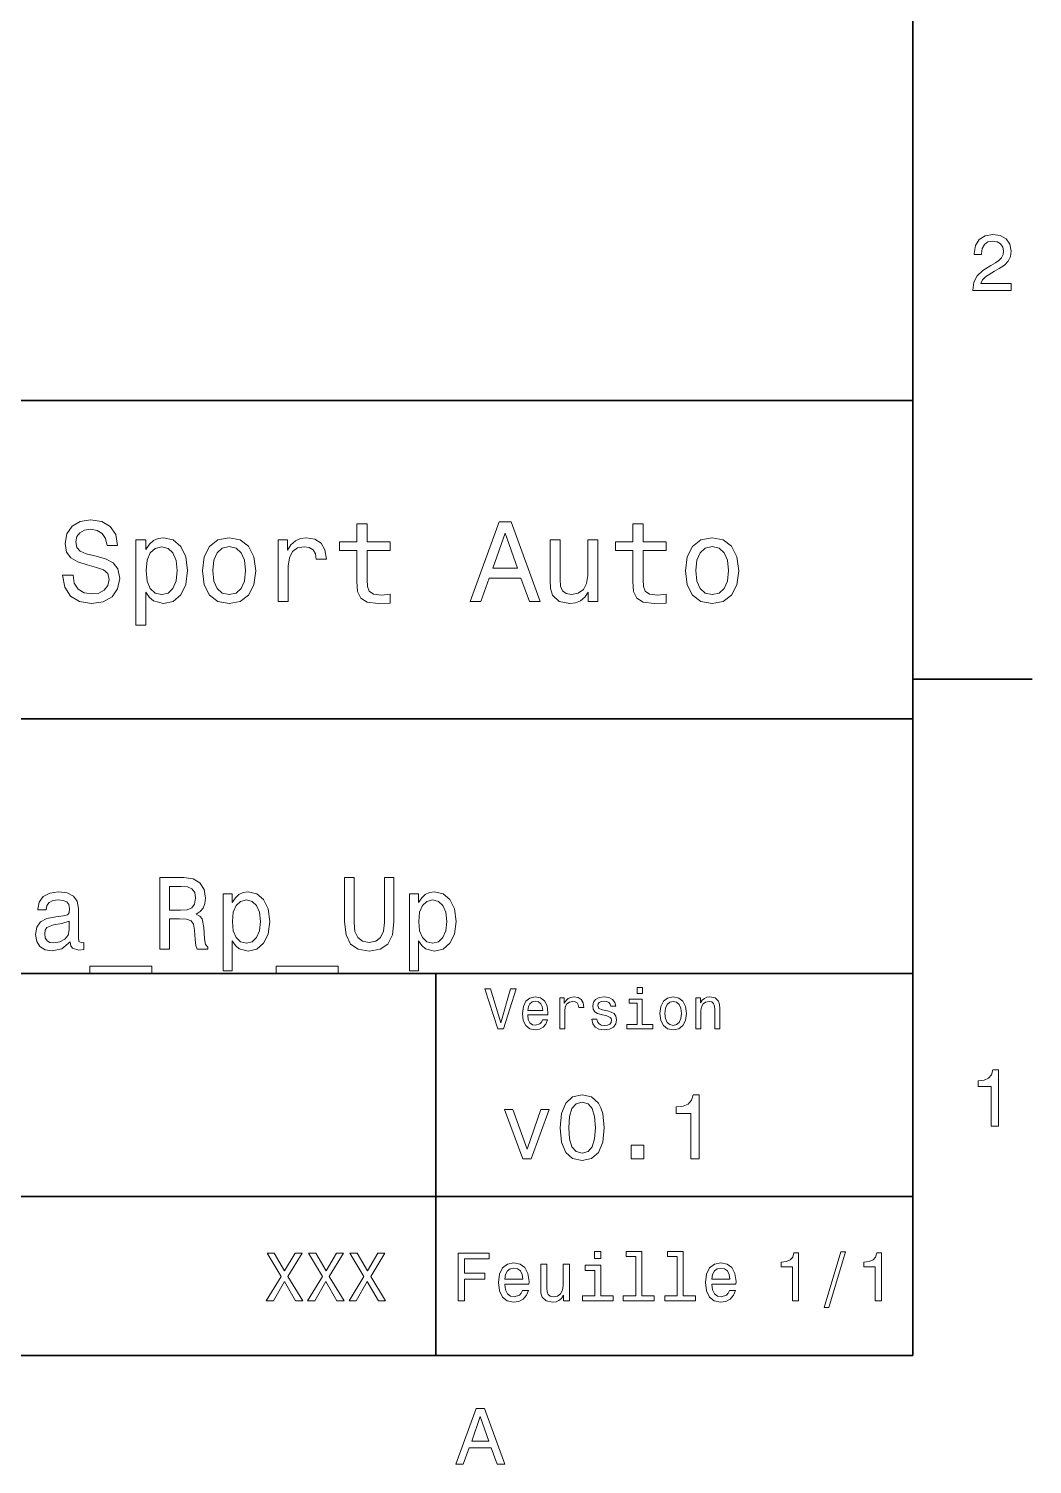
# Model space of a CAD drawing. Extents: x 0 to 297, y 0 to 210.
# Drawn here: x 231.4 to 294.5, y 3.2 to 93.4 of the extents above; entities that cross this region are included whole.
import ezdxf

# ---------------------------------------------------------------- set-up
doc = ezdxf.new("R2010")
doc.units = 0

msp = doc.modelspace()

# ---------------------------------------------------------------- linework, layer by layer
at = {"color": 7, "lineweight": 35}
for p, q in [((287, 10), (287, 200)), ((97, 70), (287, 70)), ((287, 70), (287, 10)), ((162, 50), (287, 50)), ((162, 34), (287, 34)), ((257, 10), (257, 34)), ((162, 20), (287, 20)), ((10, 10), (287, 10)), ((97, 10), (287, 10))]:
    msp.add_line(p, q, dxfattribs=at)
at = {"color": 7, "lineweight": 35, "ltscale": 0.1875}
msp.add_line((287, 52.5), (294.5, 52.5), dxfattribs=at)
at = {"color": 7, "lineweight": 13}
for points in [[(290.76947, 76.916786), (293.175079, 76.916786), (293.175079, 77.350502), (291.273773, 77.350502), (291.3797, 77.587532), (291.561249, 77.784218), (292.121033, 78.142288), (292.418579, 78.293587), (292.751434, 78.510445), (292.988464, 78.762604), (293.124634, 79.060158), (293.175079, 79.398056), (293.089355, 79.821686), (292.852325, 80.154541), (292.489197, 80.366356), (292.020172, 80.442001), (291.536041, 80.35627), (291.167877, 80.119232), (290.930847, 79.740997), (290.850159, 79.241714), (290.850159, 79.171112), (291.309082, 79.171112), (291.309082, 79.211456), (291.354462, 79.554398), (291.490631, 79.806557), (291.707489, 79.967941), (291.994965, 80.023415), (292.287476, 79.972984), (292.504333, 79.846901), (292.645538, 79.650215), (292.695984, 79.403099), (292.660675, 79.171112), (292.56485, 78.974426), (292.403473, 78.802956), (292.181549, 78.651657), (291.884003, 78.490273), (291.389771, 78.177589), (291.041779, 77.844742), (290.835022, 77.441284), (290.76947, 76.931915)], [(234.20462, 59.030979), (233.548996, 59.030979), (233.693085, 58.267288), (234.053314, 57.70533), (234.608078, 57.366714), (235.357361, 57.244236), (236.099426, 57.359509), (236.654175, 57.67651), (237.007202, 58.17363), (237.136902, 58.82925), (237.028824, 59.420029), (236.726227, 59.801872), (236.236313, 60.054031), (235.580704, 60.241352), (235.018738, 60.378242), (234.651306, 60.536743), (234.442368, 60.767288), (234.377533, 61.127522), (234.442368, 61.451729), (234.629684, 61.696686), (234.917877, 61.862389), (235.314133, 61.920029), (235.71759, 61.84798), (236.034592, 61.653458), (236.24353, 61.32925), (236.344391, 60.889767), (237, 60.889767), (237, 60.904179), (236.884735, 61.581409), (236.546112, 62.085732), (236.01297, 62.402737), (235.292511, 62.510807), (234.644104, 62.402737), (234.139771, 62.100143), (233.815567, 61.631844), (233.700287, 61.026657), (233.793961, 60.486309), (234.067734, 60.118874), (234.5, 59.873917), (235.09079, 59.6866), (235.674362, 59.520893), (236.113831, 59.362389), (236.380402, 59.131844), (236.47406, 58.757202), (236.387619, 58.375359), (236.164276, 58.087173), (235.825653, 57.907059), (235.386169, 57.849422), (234.896255, 57.928673), (234.521622, 58.159222), (234.283875, 58.533859)], [(252.05043, 60.579971), (252.05043, 58.64193), (252.093658, 58.015129), (252.29538, 57.582851), (252.698853, 57.330688), (253.383286, 57.244236), (254.132568, 57.280258), (254.132568, 57.827808), (253.585022, 57.78458), (253.087891, 57.842216), (252.82132, 58.022331), (252.706055, 58.324928), (252.684448, 58.75), (252.684448, 60.579971), (254.132568, 60.579971), (254.132568, 61.120316), (252.684448, 61.120316), (252.684448, 62.251438), (252.05043, 62.251438), (252.05043, 61.120316), (250.955322, 61.120316), (250.955322, 60.579971)], [(259.175781, 57.381123), (259.838623, 57.381123), (260.364563, 58.850864), (262.360229, 58.850864), (262.886169, 57.381123), (263.563416, 57.381123), (261.733429, 62.388329), (260.998566, 62.388329)], [(269.399109, 60.579971), (269.399109, 58.64193), (269.442352, 58.015129), (269.644073, 57.582851), (270.047546, 57.330688), (270.731995, 57.244236), (271.481262, 57.280258), (271.481262, 57.827808), (270.933716, 57.78458), (270.436584, 57.842216), (270.170013, 58.022331), (270.054749, 58.324928), (270.033142, 58.75), (270.033142, 60.579971), (271.481262, 60.579971), (271.481262, 61.120316), (270.033142, 61.120316), (270.033142, 62.251438), (269.399109, 62.251438), (269.399109, 61.120316), (268.304016, 61.120316), (268.304016, 60.579971)], [(238.786743, 60.652016), (238.786743, 61.25), (238.15274, 61.25), (238.15274, 55.882565), (238.786743, 55.882565), (238.786743, 57.971901), (239.010101, 57.633286), (239.262253, 57.409943), (239.896271, 57.244236), (240.50145, 57.381123), (240.976959, 57.791786), (241.286743, 58.440201), (241.402023, 59.319164), (241.286743, 60.190922), (240.976959, 60.839336), (240.50145, 61.242794), (239.896271, 61.386887), (239.550446, 61.343658), (239.255051, 61.206772), (239.002899, 60.976223)], [(242.338623, 59.311958), (242.453888, 58.432995), (242.785309, 57.78458), (243.311249, 57.381123), (244.017303, 57.244236), (244.716141, 57.381123), (245.242081, 57.777374), (245.573486, 58.425793), (245.695969, 59.311958), (245.573486, 60.190922), (245.242081, 60.846542), (244.716141, 61.242794), (244.017303, 61.386887), (243.311249, 61.242794), (242.785309, 60.839336), (242.453888, 60.190922)], [(247.100861, 57.381123), (247.734863, 57.381123), (247.734863, 59.592937), (247.799713, 60.12608), (247.994232, 60.507923), (248.311249, 60.738472), (248.736313, 60.817722), (249.053314, 60.767288), (249.291077, 60.623199), (249.435165, 60.378242), (249.485596, 60.046829), (250.126801, 60.046829), (250.040344, 60.630402), (249.802597, 61.048271), (249.406342, 61.30043), (248.865997, 61.386887), (248.498566, 61.32925), (248.181549, 61.185158), (247.900574, 60.940201), (247.677246, 60.608788), (247.677246, 61.25), (247.100861, 61.25)], [(260.595093, 59.463257), (261.365997, 61.667866), (262.136902, 59.463257)], [(272.698853, 59.311958), (272.814117, 58.432995), (273.145508, 57.78458), (273.671448, 57.381123), (274.377502, 57.244236), (275.076355, 57.381123), (275.602295, 57.777374), (275.933716, 58.425793), (276.056183, 59.311958), (275.933716, 60.190922), (275.602295, 60.846542), (275.076355, 61.242794), (274.377502, 61.386887), (273.671448, 61.242794), (273.145508, 60.839336), (272.814117, 60.190922)], [(239.788193, 57.8134), (239.363129, 57.907059), (239.053314, 58.195244), (238.858795, 58.663544), (238.793945, 59.319164), (238.858795, 59.967579), (239.053314, 60.435879), (239.363129, 60.716858), (239.788193, 60.817722), (240.177246, 60.716858), (240.48703, 60.428673), (240.681564, 59.960373), (240.753601, 59.319164), (240.681564, 58.67075), (240.48703, 58.195244), (240.177246, 57.907059)], [(242.98703, 59.319164), (243.05188, 59.967579), (243.253601, 60.435879), (243.57782, 60.72406), (244.017303, 60.824928), (244.449585, 60.72406), (244.773773, 60.443081), (244.97551, 59.967579), (245.047546, 59.319164), (244.97551, 58.663544), (244.773773, 58.188038), (244.449585, 57.899853), (244.017303, 57.806194), (243.57782, 57.899853), (243.253601, 58.188038), (243.05188, 58.663544)], [(267.194519, 61.25), (266.560516, 61.25), (266.560516, 59.016571), (266.488464, 58.497837), (266.279541, 58.123196), (265.955322, 57.892651), (265.530243, 57.820602), (265.19165, 57.878242), (264.975494, 58.051151), (264.853027, 58.346542), (264.824219, 58.764408), (264.824219, 61.25), (264.190186, 61.25), (264.190186, 58.706772), (264.211792, 58.195244), (264.348694, 57.770172), (264.766571, 57.381123), (265.436584, 57.244236), (265.796814, 57.294666), (266.106628, 57.424351), (266.373199, 57.647694), (266.589325, 57.971901), (266.589325, 57.381123), (267.194519, 57.381123)], [(273.34726, 59.319164), (273.412109, 59.967579), (273.613831, 60.435879), (273.938019, 60.72406), (274.377502, 60.824928), (274.809784, 60.72406), (275.134003, 60.443081), (275.335724, 59.967579), (275.407776, 59.319164), (275.335724, 58.663544), (275.134003, 58.188038), (274.809784, 57.899853), (274.377502, 57.806194), (273.938019, 57.899853), (273.613831, 58.188038), (273.412109, 58.663544)], [(239.667862, 35.530258), (240.270889, 35.530258), (240.270889, 37.430115), (240.886887, 37.430115), (241.340775, 37.41066), (241.626068, 37.319885), (241.781693, 37.105907), (241.846527, 36.723343), (241.878952, 36.139767), (241.917862, 35.757202), (241.995667, 35.530258), (242.676514, 35.530258), (242.676514, 35.653458), (242.527374, 35.835014), (242.475494, 36.172188), (242.430115, 36.898415), (242.319885, 37.4366), (242.170746, 37.605186), (241.937317, 37.728386), (242.196686, 37.890488), (242.378235, 38.117435), (242.494949, 38.402737), (242.533859, 38.746395), (242.443085, 39.291065), (242.183716, 39.699566), (241.755753, 39.945965), (241.17218, 40.030258), (239.667862, 40.030258)], [(251.27449, 37.242073), (251.365265, 36.431557), (251.650574, 35.854465), (252.130402, 35.523773), (252.824203, 35.407059), (253.51152, 35.523773), (253.991348, 35.854465), (254.276642, 36.425072), (254.373917, 37.242073), (254.373917, 40.030258), (253.770889, 40.030258), (253.770889, 37.209652), (253.712524, 36.658501), (253.53746, 36.262966), (253.239182, 36.029537), (252.824203, 35.951729), (252.39624, 36.029537), (252.097977, 36.262966), (251.922913, 36.652016), (251.871033, 37.209652), (251.871033, 40.030258), (251.27449, 40.030258)], [(234.033142, 35.98415), (234.033142, 35.964695), (234.065552, 35.744236), (234.162811, 35.588615), (234.57132, 35.465416), (234.889038, 35.517288), (234.889038, 35.958214), (234.752869, 35.938759), (234.57132, 36.023052), (234.538895, 36.282421), (234.538895, 38.085014), (234.46109, 38.545387), (234.234146, 38.869595), (233.838608, 39.064121), (233.280975, 39.135445), (232.736298, 39.057636), (232.33429, 38.837173), (232.081406, 38.493515), (231.997116, 38.039623), (231.997116, 38.000721), (232.509369, 38.000721), (232.554749, 38.273052), (232.697403, 38.467579), (232.930832, 38.584293), (233.26152, 38.629681), (233.579254, 38.59726), (233.806183, 38.5), (233.942352, 38.331409), (233.987747, 38.09798), (233.961807, 37.825645), (233.858063, 37.68948), (233.598694, 37.624638), (233.112396, 37.572765), (232.554749, 37.456051), (232.15921, 37.248558), (231.925781, 36.924351), (231.854462, 36.444523), (231.919312, 36.016571), (232.120316, 35.698845), (232.444519, 35.497837), (232.891922, 35.426514), (233.494949, 35.562679)], [(241.003601, 39.479107), (241.399124, 39.440201), (241.677948, 39.317001), (241.853027, 39.090057), (241.911377, 38.733429), (241.846527, 38.357346), (241.671463, 38.130402), (241.373199, 38.013687), (240.964691, 37.981266), (240.270889, 37.981266), (240.270889, 39.479107)], [(244.213257, 38.474064), (244.213257, 39.012245), (243.642639, 39.012245), (243.642639, 34.181557), (244.213257, 34.181557), (244.213257, 36.061958), (244.414261, 35.757202), (244.641205, 35.556194), (245.211807, 35.407059), (245.75647, 35.530258), (246.184433, 35.899857), (246.463257, 36.483429), (246.567001, 37.274494), (246.463257, 38.059078), (246.184433, 38.642651), (245.75647, 39.005764), (245.211807, 39.135445), (244.900574, 39.096542), (244.63472, 38.973343), (244.407776, 38.76585)], [(255.923615, 38.474064), (255.923615, 39.012245), (255.353027, 39.012245), (255.353027, 34.181557), (255.923615, 34.181557), (255.923615, 36.061958), (256.124634, 35.757202), (256.351563, 35.556194), (256.92218, 35.407059), (257.466858, 35.530258), (257.894806, 35.899857), (258.173615, 36.483429), (258.277374, 37.274494), (258.173615, 38.059078), (257.894806, 38.642651), (257.466858, 39.005764), (256.92218, 39.135445), (256.610962, 39.096542), (256.345093, 38.973343), (256.118164, 38.76585)], [(245.114548, 35.919308), (244.731979, 36.003601), (244.453156, 36.262966), (244.278091, 36.684437), (244.219727, 37.274494), (244.278091, 37.858067), (244.453156, 38.279537), (244.731979, 38.532421), (245.114548, 38.623199), (245.464691, 38.532421), (245.743515, 38.273052), (245.918579, 37.851585), (245.983429, 37.274494), (245.918579, 36.690922), (245.743515, 36.262966), (245.464691, 36.003601)], [(256.824921, 35.919308), (256.442352, 36.003601), (256.163544, 36.262966), (255.988464, 36.684437), (255.930115, 37.274494), (255.988464, 37.858067), (256.163544, 38.279537), (256.442352, 38.532421), (256.824921, 38.623199), (257.175049, 38.532421), (257.453888, 38.273052), (257.628967, 37.851585), (257.693787, 37.274494), (257.628967, 36.690922), (257.453888, 36.262966), (257.175049, 36.003601)], [(233.968292, 36.749279), (233.890488, 36.412102), (233.682983, 36.152737), (233.37175, 35.98415), (232.989197, 35.925793), (232.742798, 35.958214), (232.567719, 36.061958), (232.457489, 36.243515), (232.425064, 36.496395), (232.451004, 36.723343), (232.554749, 36.885445), (232.969727, 37.067001), (233.494949, 37.14481), (233.968292, 37.30043)], [(235.258636, 34.453888), (235.258636, 34), (239.162094, 34), (239.162094, 34.453888)], [(246.969009, 34.453888), (246.969009, 34), (250.872467, 34), (250.872467, 34.453888)], [(261.71109, 33.03458), (261.08429, 30.905619), (260.439484, 33.03458), (260.09726, 33.03458), (260.904175, 30.530979), (261.264404, 30.530979), (262.053314, 33.03458)], [(262.784576, 31.40634), (264.052582, 31.40634), (264.056183, 31.554033), (263.998566, 31.9683), (263.840057, 32.278099), (263.587891, 32.465416), (263.252869, 32.533859), (262.925079, 32.461815), (262.672913, 32.260086), (262.510803, 31.932276), (262.453156, 31.5), (262.507202, 31.056915), (262.669312, 30.732708), (262.917877, 30.530979), (263.242065, 30.462536), (263.523041, 30.509365), (263.753601, 30.631844), (263.922913, 30.826368), (264.020172, 31.085733), (263.706787, 31.085733), (263.641937, 30.941643), (263.548279, 30.833572), (263.281708, 30.747118), (263.076355, 30.786743), (262.921478, 30.912823), (262.820618, 31.118155), (262.784576, 31.395533)], [(264.794678, 30.530979), (265.111664, 30.530979), (265.111664, 31.636887), (265.144104, 31.903458), (265.241364, 32.094379), (265.399841, 32.209652), (265.612396, 32.249279), (265.770905, 32.224064), (265.889771, 32.152016), (265.961823, 32.029537), (265.98703, 31.863832), (266.307648, 31.863832), (266.264404, 32.155621), (266.145538, 32.364552), (265.947418, 32.490635), (265.677246, 32.533859), (265.49353, 32.505043), (265.335022, 32.432995), (265.194519, 32.310516), (265.082855, 32.144814), (265.082855, 32.465416), (264.794678, 32.465416)], [(267.791779, 31.658501), (267.485596, 31.730547), (267.258636, 31.8134), (267.182983, 31.982708), (267.20462, 32.101585), (267.280273, 32.188038), (267.40274, 32.242073), (267.579254, 32.263687), (267.748566, 32.242073), (267.881836, 32.177231), (267.968292, 32.079971), (268.004333, 31.950287), (268.314117, 31.950287), (268.314117, 31.957493), (268.260101, 32.191643), (268.112396, 32.375359), (267.881836, 32.490635), (267.579254, 32.533859), (267.273041, 32.490635), (267.049713, 32.371758), (266.90921, 32.195244), (266.865997, 31.971901), (266.898407, 31.755764), (266.999268, 31.604465), (267.164978, 31.496397), (267.406342, 31.420748), (267.759369, 31.334293), (267.975494, 31.244236), (268.033142, 31.17219), (268.054749, 31.064121), (268.022339, 30.930836), (267.935883, 30.829971), (267.79538, 30.765129), (267.608063, 30.743515), (267.409943, 30.765129), (267.265839, 30.840778), (267.168579, 30.963255), (267.128967, 31.132565), (266.822754, 31.132565), (266.873199, 30.844379), (267.020905, 30.635447), (267.255035, 30.509365), (267.579254, 30.462536), (267.917877, 30.509365), (268.166412, 30.635447), (268.317719, 30.837175), (268.371765, 31.100143), (268.332123, 31.327089), (268.220459, 31.481987), (268.036743, 31.582851)], [(269.992798, 33.117435), (269.657776, 33.117435), (269.657776, 32.757202), (269.992798, 32.757202)], [(271.087891, 31.496397), (271.145538, 31.056915), (271.311249, 30.732708), (271.574219, 30.530979), (271.927246, 30.462536), (272.276672, 30.530979), (272.539612, 30.729107), (272.705322, 31.053314), (272.766571, 31.496397), (272.705322, 31.935879), (272.539612, 32.263687), (272.276672, 32.461815), (271.927246, 32.533859), (271.574219, 32.461815), (271.311249, 32.260086), (271.145538, 31.935879)], [(273.350159, 30.530979), (273.667145, 30.530979), (273.667145, 31.647694), (273.699554, 31.903458), (273.804047, 32.090778), (273.966125, 32.206051), (274.182281, 32.249279), (274.355194, 32.213257), (274.463257, 32.115993), (274.517303, 31.95389), (274.535309, 31.737751), (274.535309, 30.530979), (274.852295, 30.530979), (274.852295, 31.802593), (274.837891, 32.058357), (274.773041, 32.270893), (274.560516, 32.465416), (274.229095, 32.533859), (274.04538, 32.508644), (273.890503, 32.440201), (273.757202, 32.324928), (273.65274, 32.170029), (273.65274, 32.465416), (273.350159, 32.465416)], [(262.784576, 31.672911), (262.824219, 31.921469), (262.921478, 32.105186), (263.069153, 32.216858), (263.263702, 32.256485), (263.45462, 32.216858), (263.602295, 32.105186), (263.692352, 31.921469), (263.724792, 31.672911)], [(269.981995, 30.79755), (269.981995, 32.400574), (269.167877, 32.400574), (269.167877, 32.130402), (269.664978, 32.130402), (269.664978, 30.79755), (269.016571, 30.79755), (269.016571, 30.530979), (270.637604, 30.530979), (270.637604, 30.79755)], [(271.412109, 31.5), (271.444519, 31.824207), (271.54538, 32.058357), (271.707489, 32.20245), (271.927246, 32.25288), (272.143372, 32.20245), (272.305481, 32.061958), (272.406342, 31.824207), (272.442352, 31.5), (272.406342, 31.17219), (272.305481, 30.934437), (272.143372, 30.790344), (271.927246, 30.743515), (271.707489, 30.790344), (271.54538, 30.934437), (271.444519, 31.17219)], [(291.909241, 24.416786), (292.368164, 24.416786), (292.368164, 27.942001), (292.025208, 27.942001), (291.934448, 27.634365), (291.752899, 27.427593), (291.475525, 27.306557), (291.092224, 27.266211), (291.092224, 26.90814), (291.909241, 26.90814)], [(264.815552, 24.314121), (264.902008, 23.409224), (265.172913, 22.763689), (265.605194, 22.371759), (266.20462, 22.244957), (266.798279, 22.371759), (267.23056, 22.763689), (267.495667, 23.409224), (267.587891, 24.314121), (267.495667, 25.213257), (267.386169, 25.570606), (267.23056, 25.864553), (266.798279, 26.256485), (266.20462, 26.38905), (265.605194, 26.256485), (265.172913, 25.858791), (264.902008, 25.213257)], [(273.040344, 22.360231), (273.56485, 22.360231), (273.56485, 26.38905), (273.172913, 26.38905), (273.069153, 26.037464), (272.861664, 25.801153), (272.544678, 25.662825), (272.106628, 25.616714), (272.106628, 25.207493), (273.040344, 25.207493)], [(262.469727, 22.360231), (263.005768, 22.360231), (264.135437, 25.455332), (263.610962, 25.455332), (262.740631, 22.959656), (261.853027, 25.455332), (261.322754, 25.455332)], [(265.368866, 24.314121), (265.414978, 25.011528), (265.559082, 25.51297), (265.818451, 25.806917), (266.20462, 25.910664), (266.585022, 25.806917), (266.844391, 25.51297), (266.988464, 25.011528), (267.034576, 24.314121), (266.988464, 23.610952), (266.844391, 23.10951), (266.585022, 22.815563), (266.20462, 22.717581), (265.818451, 22.815563), (265.559082, 23.10951), (265.414978, 23.610952)], [(269.276672, 22.360231), (270.072052, 22.360231), (270.072052, 23.219021), (269.276672, 23.219021)], [(246.348709, 13.428675), (246.802597, 13.428675), (247.489914, 14.643373), (248.190201, 13.428675), (248.648422, 13.428675), (247.710373, 14.971903), (248.600861, 16.432999), (248.164261, 16.432999), (247.502884, 15.322046), (246.854462, 16.432999), (246.400574, 16.432999), (247.286743, 14.96758)], [(248.951004, 13.428675), (249.404907, 13.428675), (250.092224, 14.643373), (250.792511, 13.428675), (251.250717, 13.428675), (250.312683, 14.971903), (251.203171, 16.432999), (250.766571, 16.432999), (250.105194, 15.322046), (249.456772, 16.432999), (249.002884, 16.432999), (249.889053, 14.96758)], [(251.553314, 13.428675), (252.007202, 13.428675), (252.694519, 14.643373), (253.394821, 13.428675), (253.853027, 13.428675), (252.914993, 14.971903), (253.805481, 16.432999), (253.368881, 16.432999), (252.707489, 15.322046), (252.059082, 16.432999), (251.605194, 16.432999), (252.491364, 14.96758)], [(258.414978, 13.428675), (258.817017, 13.428675), (258.817017, 14.807637), (260.079254, 14.807637), (260.079254, 15.166427), (258.817017, 15.166427), (258.817017, 16.065563), (260.368866, 16.065563), (260.368866, 16.428675), (258.414978, 16.428675)], [(267.389038, 16.532421), (266.98703, 16.532421), (266.98703, 16.100145), (267.389038, 16.100145)], [(269.572052, 16.212536), (269.572052, 13.748559), (268.789612, 13.748559), (268.789612, 13.428675), (270.73056, 13.428675), (270.73056, 13.748559), (269.952454, 13.748559), (269.952454, 16.532421), (268.975494, 16.532421), (268.975494, 16.212536)], [(272.174347, 16.212536), (272.174347, 13.748559), (271.391937, 13.748559), (271.391937, 13.428675), (273.332855, 13.428675), (273.332855, 13.748559), (272.554749, 13.748559), (272.554749, 16.532421), (271.57782, 16.532421), (271.57782, 16.212536)], [(279.416443, 13.428675), (279.809814, 13.428675), (279.809814, 16.450289), (279.515839, 16.450289), (279.438049, 16.1866), (279.28241, 16.009367), (279.044678, 15.905621), (278.716125, 15.871038), (278.716125, 15.564121), (279.416443, 15.564121)], [(281.42218, 13.026657), (281.720459, 13.026657), (282.766571, 16.510807), (282.463989, 16.510807)], [(284.621033, 13.428675), (285.014404, 13.428675), (285.014404, 16.450289), (284.720459, 16.450289), (284.642639, 16.1866), (284.48703, 16.009367), (284.249268, 15.905621), (283.920746, 15.871038), (283.920746, 15.564121), (284.621033, 15.564121)], [(261.341492, 14.479107), (262.863098, 14.479107), (262.867432, 14.656341), (262.798279, 15.153459), (262.608063, 15.525217), (262.305481, 15.75), (261.903473, 15.832133), (261.510101, 15.745678), (261.207489, 15.503603), (261.01297, 15.110231), (260.943817, 14.591499), (261.008636, 14.059798), (261.203156, 13.67075), (261.501434, 13.428675), (261.890503, 13.346542), (262.227661, 13.402739), (262.504333, 13.549712), (262.707489, 13.783141), (262.824219, 14.09438), (262.44812, 14.09438), (262.370331, 13.92147), (262.257935, 13.791787), (261.938049, 13.688041), (261.69165, 13.735591), (261.505768, 13.886888), (261.384735, 14.133286), (261.341492, 14.466139)], [(261.341492, 14.798992), (261.389038, 15.097262), (261.505768, 15.317724), (261.682983, 15.45173), (261.916412, 15.49928), (262.145538, 15.45173), (262.322754, 15.317724), (262.430847, 15.097262), (262.469727, 14.798992)], [(265.400574, 15.75), (265.020172, 15.75), (265.020172, 14.409943), (264.976959, 14.098703), (264.851593, 13.873919), (264.657074, 13.735591), (264.402008, 13.692364), (264.198853, 13.726946), (264.069153, 13.830692), (263.995667, 14.007925), (263.978394, 14.258646), (263.978394, 15.75), (263.597992, 15.75), (263.597992, 14.224064), (263.610962, 13.917148), (263.693085, 13.662104), (263.943817, 13.428675), (264.345825, 13.346542), (264.561951, 13.376801), (264.747833, 13.454611), (264.907776, 13.588617), (265.037476, 13.783141), (265.037476, 13.428675), (265.400574, 13.428675)], [(267.376068, 13.748559), (267.376068, 15.672191), (266.399139, 15.672191), (266.399139, 15.347983), (266.995667, 15.347983), (266.995667, 13.748559), (266.21759, 13.748559), (266.21759, 13.428675), (268.162811, 13.428675), (268.162811, 13.748559)], [(274.353027, 14.479107), (275.874634, 14.479107), (275.878967, 14.656341), (275.809814, 15.153459), (275.619598, 15.525217), (275.317017, 15.75), (274.914978, 15.832133), (274.521606, 15.745678), (274.219025, 15.503603), (274.024506, 15.110231), (273.955322, 14.591499), (274.020172, 14.059798), (274.214691, 13.67075), (274.51297, 13.428675), (274.902008, 13.346542), (275.239197, 13.402739), (275.515839, 13.549712), (275.719025, 13.783141), (275.835724, 14.09438), (275.459656, 14.09438), (275.381836, 13.92147), (275.26944, 13.791787), (274.949554, 13.688041), (274.703186, 13.735591), (274.517303, 13.886888), (274.39624, 14.133286), (274.353027, 14.466139)], [(274.353027, 14.798992), (274.400574, 15.097262), (274.517303, 15.317724), (274.694519, 15.45173), (274.927948, 15.49928), (275.157074, 15.45173), (275.33429, 15.317724), (275.442352, 15.097262), (275.481262, 14.798992)], [(258.266846, 3.166787), (258.730835, 3.166787), (259.098999, 4.195605), (260.495972, 4.195605), (260.864105, 3.166787), (261.338165, 3.166787), (260.05719, 6.67183), (259.542786, 6.67183)], [(259.260376, 4.624279), (259.799988, 6.167507), (260.33963, 4.624279)]]:
    msp.add_lwpolyline(points, close=True, dxfattribs=at)

doc.saveas('drawing.dxf')
